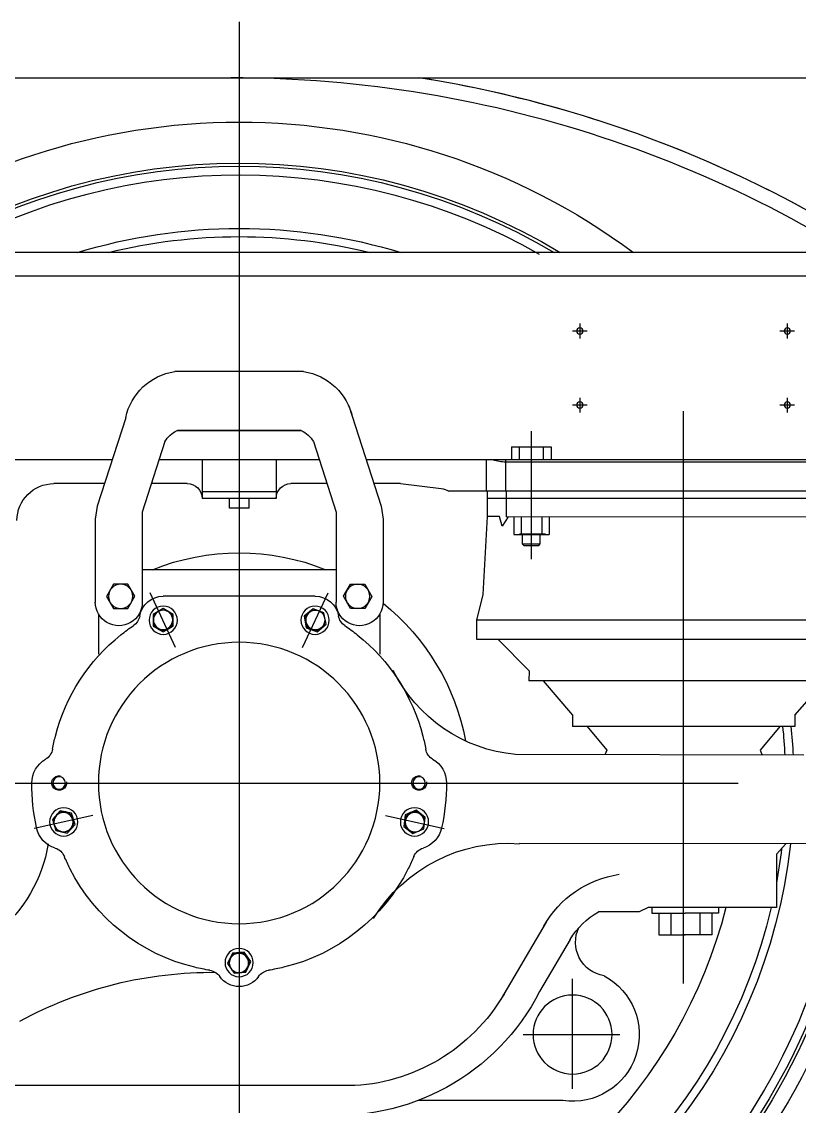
# Model space of a CAD drawing. Extents: x 39751 to 116307, y -36149 to -14965.
# Drawn here: x 65149 to 65673, y -21094 to -20362 of the extents above; entities that cross this region are included whole.
import ezdxf

# ---------------------------------------------------------------- set-up
doc = ezdxf.new("R2010")
doc.units = 0
doc.header["$LTSCALE"] = 1500
doc.linetypes.add('CENTER2', pattern=[0.72, 0.6, -0.05, 0.02, -0.05])
doc.linetypes.add('DASHED', pattern=[0.35, 0.3, -0.05])
for name, color, linetype in [('01', 7, 'Continuous'), ('confine0', 7, 'Continuous'), ('confine7', 4, 'CENTER2')]:
    doc.layers.add(name, color=color, linetype=linetype)
doc.layers.add('AM_0', color=7, linetype='Continuous', lineweight=30)

# ---------------------------------------------------------------- blocks, each defined once
blk = doc.blocks.new('A$C10C21AE5')
at = {"color": 7}
for radius, start, end in [(800, 52.33186, 90.00001), (810, 52.33183, 80.98757)]:
    blk.add_arc((0, -414), radius, start, end, dxfattribs=at)
at = {"color": 7, "linetype": 'DASHED'}
for end in [80.98755, 80.98754, 80.98755]:
    blk.add_arc((0, -414), 810, 52.33186, end, dxfattribs=at)
at = {"layer": 'AM_0'}
blk.add_line((0, 386), (1327.66, 386), dxfattribs=at)
blk = doc.blocks.new('A$C2D1C109C')
for p, q in [((246.67, 895.68), (246.67, 885.67)), ((241.66, 890.67), (251.67, 890.67)), ((246.67, 845.68), (246.67, 835.67)), ((241.66, 840.67), (251.67, 840.67))]:
    blk.add_line(p, q)
for centre, radius in [((246.67, 890.67), 2.1), ((246.67, 840.67), 2.1), ((565.2, 695.59), 6.5), ((668.02, 695.64), 6.5), ((616.67, 585.53), 95), ((498.09, 559.1), 6.5), ((735.26, 559.12), 6.5), ((616.8, 464.03), 6.5), ((616.8, 464.03), 6.5)]:
    blk.add_circle(centre, radius)
at = {"color": 7}
for centre in [(495.17, 585.53), (738.17, 585.53)]:
    blk.add_circle(centre, 4.19, dxfattribs=at)
for centre, radius, start, end in [((565.32, 695.64), 16, 90, 170.20002), ((668.02, 695.64), 16, 9.79999, 90), ((539.7, 700.07), 10, 303.89993, 350.20002), ((693.64, 700.07), 10, 189.79999, 236.10007), ((495.17, 585.53), 18.5, 119.55964, 180.00325), ((616.67, 585.53), 140, 180.00239, 192.50125), ((498.06, 559.23), 18.51, 192.50125, 252.53746), ((735.72, 558.84), 18, 286.6508, 349.41313), ((595.32, 449.19), 10, 34.80761, 81.10096), ((616.67, 464.03), 16, 214.80761, 325.19254), ((638.02, 449.19), 10, 98.89919, 145.19254)]:
    blk.add_arc(centre, radius, start, end)
for centre, radius, start, end in [((616.67, 585.53), 128, 123.89993, 128.55479), ((616.67, 585.53), 128, 51.44522, 56.10007), ((616.67, 585.53), 128, 128.55479, 165.66709), ((616.67, 585.53), 128, 14.33291, 51.44522), ((616.67, 585.53), 128, 165.66709, 169.70381), ((616.67, 585.53), 128, 10.29618, 14.33291), ((480.89, 610.19), 10, 300.0645, 349.70382), ((752.45, 610.19), 10, 190.29619, 239.93549), ((738.17, 585.53), 18.5, 0, 59.9355), ((617.54, 585.48), 139.13, 347.56983, 0.01945), ((489.45, 532.06), 10.01, 22.80279, 72.63719), ((616.67, 585.53), 128, 202.79619, 206.83291), ((616.67, 585.53), 128, 333.16708, 337.20382), ((743.89, 532.06), 10, 107.58013, 157.19823), ((616.67, 585.53), 128, 206.83291, 256.44521), ((616.67, 585.53), 128, 283.55478, 333.16708), ((616.67, 585.53), 128, 256.44521, 261.10096), ((616.67, 585.53), 128, 278.89919, 283.55478)]:
    blk.add_arc(centre, radius, start, end, dxfattribs=at)
at = {"layer": '01'}
for p, q in [((150.67, 943.67), (953.17, 943.67)), ((166.67, 927.67), (953.17, 927.67)), ((386.67, 895.68), (386.67, 885.67)), ((381.66, 890.67), (391.67, 890.67)), ((573.17, 863.31), (660.16, 863.31)), ((386.67, 845.68), (386.67, 835.67)), ((381.66, 840.67), (391.67, 840.67)), ((542.7, 840.13), (520.79, 772.52)), ((693.22, 832.14), (712.54, 772.52)), ((693.22, 832.14), (712.54, 772.52)), ((574.76, 823.63), (658.25, 823.63)), ((658.57, 823.63), (575.08, 823.63)), ((316.67, 769.33), (316.67, 813.25)), ((566.51, 816.01), (551.27, 768.39)), ((666.82, 816.01), (682.06, 768.39)), ((432.75, 812.43), (406, 812.43)), ((406, 812.43), (406, 803.63)), ((411.33, 812.43), (411.33, 803.47)), ((427.42, 803.47), (427.42, 812.43)), ((432.75, 812.43), (432.75, 803.63)), ((150.67, 803.67), (530.89, 803.67)), ((166.51, 803.63), (476.15, 803.63)), ((202.67, 802.17), (436.67, 802.17)), ((436.54, 782.67), (436.54, 803.67)), ((449.67, 782.67), (449.67, 803.67)), ((562.56, 803.67), (670.77, 803.67)), ((591.59, 803.63), (641.74, 803.63)), ((591.67, 803.67), (591.67, 777.67)), ((641.67, 803.67), (641.67, 777.67)), ((702.44, 803.67), (846.67, 803.67)), ((507.67, 787.67), (480.37, 784.32)), ((507.67, 787.67), (525.7, 787.67)), ((557.44, 787.67), (581.67, 787.67)), ((651.67, 787.67), (675.89, 787.67)), ((707.63, 787.67), (741.67, 787.67)), ((150.67, 782.67), (470.99, 782.67)), ((150.67, 782.67), (475.15, 782.67)), ((184.67, 777.6), (449.2, 777.6)), ((436.51, 782.67), (436.51, 765.21)), ((449.2, 782.67), (449.2, 765.37)), ((591.59, 782.2), (641.74, 782.2)), ((591.67, 777.67), (641.67, 777.67)), ((609.8, 771), (609.8, 777.67)), ((623.22, 771), (623.22, 777.67)), ((520.79, 772.52), (519.52, 763.63)), ((609.8, 771), (623.22, 771)), ((712.54, 772.52), (713.81, 763.63)), ((197.94, 765.06), (436.51, 765.22)), ((407.46, 765.06), (407.46, 753.31)), ((412.4, 765.06), (412.4, 753.31)), ((426.35, 765.06), (426.35, 753.31)), ((431.29, 765.06), (431.29, 753.31)), ((435.08, 765.21), (439.01, 759)), ((439.01, 759), (440.79, 765.37)), ((439.01, 759), (440.79, 765.37)), ((440.79, 765.37), (449.2, 765.37)), ((449.2, 765.37), (452.22, 712.83)), ((519.52, 763.63), (519.52, 707.44)), ((551.27, 768.39), (551.27, 707.65)), ((682.06, 768.39), (682.06, 707.65)), ((713.81, 763.63), (713.81, 707.44)), ((431.29, 753.31), (407.46, 753.31)), ((409.83, 753.47), (427.46, 753.47)), ((413.34, 746.99), (413.34, 753.31)), ((425.56, 746.99), (413.34, 746.99)), ((414.34, 745.99), (413.34, 746.99)), ((425.56, 746.99), (424.56, 745.99)), ((425.56, 753.31), (425.56, 746.99)), ((424.56, 745.99), (414.34, 745.99)), ((551.27, 729.53), (682.06, 729.53)), ((452.22, 712.83), (456.35, 695.37)), ((565.32, 711.64), (668.02, 711.64)), ((521.67, 699.58), (521.67, 672.46)), ((521.67, 699.58), (521.67, 672.46)), ((711.67, 699.58), (711.67, 672.46)), ((176.82, 695.37), (456.35, 695.37)), ((456.35, 695.37), (456.35, 682.67)), ((456.35, 682.67), (176.82, 682.67)), ((420.97, 661.27), (442.06, 682.67)), ((420.97, 661.27), (420.99, 654.43)), ((212.26, 654.43), (420.99, 654.43)), ((221.49, 654.43), (241.74, 631.25)), ((391.43, 631.25), (411.3, 654.43)), ((241.61, 631.45), (241.6, 623.63)), ((391.57, 631.45), (391.58, 623.63)), ((241.6, 623.63), (391.58, 623.63)), ((251.59, 623.63), (264.92, 607.75)), ((381.74, 623.63), (368.41, 607.75)), ((235.4, 604.26), (430.03, 604.74)), ((264.92, 607.75), (263.53, 604.33)), ((368.41, 607.75), (369.69, 604.59)), ((224.28, 544.5), (427.3, 544.58)), ((247.53, 544.5), (253.98, 537.41)), ((253.98, 537.41), (253.98, 501.56)), ((253.98, 501.56), (340.47, 501.56)), ((293.02, 501.56), (338.1, 501.56)), ((293.02, 501.56), (293.02, 497.6)), ((338.1, 501.56), (338.1, 497.6)), ((340.47, 501.56), (346.51, 498.55)), ((346.51, 498.55), (374.03, 498.55)), ((293.02, 497.6), (315.56, 497.6)), ((297.49, 497.6), (297.49, 482.99)), ((305.7, 497.6), (305.7, 482.99)), ((338.1, 497.6), (315.56, 497.6)), ((325.26, 497.6), (325.26, 482.99)), ((333.34, 497.6), (333.34, 482.99)), ((409.36, 491.56), (440.16, 439.18)), ((297.42, 482.99), (317.45, 482.99)), ((333.34, 482.99), (315.56, 482.99)), ((393.17, 479.82), (413.88, 444.73)), ((538.65, 381.25), (866.58, 381.25)), ((398.05, 371.13), (495.65, 371.13))]:
    blk.add_line(p, q, dxfattribs=at)
for points in [[(541.43, 719.82), (531.9, 719.81), (527.14, 711.56), (531.9, 703.31), (541.43, 703.31), (546.19, 711.57)], [(691.9, 719.82), (701.43, 719.81), (706.19, 711.56), (701.43, 703.31), (691.9, 703.31), (687.14, 711.57)], [(559.39, 700.5), (566.79, 703.19), (572.82, 698.13), (571.45, 690.37), (564.05, 687.68), (558.02, 692.74)], [(667.92, 703.31), (674.74, 699.37), (674.74, 691.5), (667.92, 687.56), (661.1, 691.5), (661.1, 699.37)], [(492.03, 554.49), (491, 562.29), (497.25, 567.09), (504.52, 564.07), (505.55, 556.27), (499.3, 551.47)], [(742.75, 560.98), (740.39, 553.47), (732.7, 551.77), (727.38, 557.58), (729.75, 565.09), (737.43, 566.79)], [(620, 457.12), (612.15, 457.81), (608.83, 464.94), (613.34, 471.39), (621.19, 470.71), (624.51, 463.57)]]:
    blk.add_lwpolyline(points, close=True, dxfattribs=at)
for centre, radius in [((386.67, 890.67), 2.1), ((386.67, 840.67), 2.1), ((536.67, 711.56), 8.25), ((696.66, 711.56), 8.25), ((565.42, 695.43), 9.54), ((667.92, 695.43), 9.54), ((565.42, 695.43), 6.82), ((667.92, 695.43), 6.82), ((498.28, 559.28), 9.54), ((498.28, 559.28), 6.82), ((735.07, 559.28), 9.54), ((735.07, 559.28), 6.82), ((616.67, 464.26), 9.54), ((616.67, 464.26), 6.82), ((391.59, 415.69), 26.67)]:
    blk.add_circle(centre, radius, dxfattribs=at)
for centre, radius, start, end in [((616.67, 585.53), 446.21, 53.38207, 126.61793), ((616.67, 585.53), 418.58, 58.56457, 121.17194), ((616.67, 585.53), 416.51, 59.30208, 120.69792), ((616.67, 585.53), 410.63, 60.71167, 119.57234), ((616.67, 585.53), 374.44, 73.03144, 106.96856), ((616.67, 585.53), 368.89, 76.13657, 103.86343), ((579.06, 823.94), 39.81, 98.50487, 168.10613), ((654.27, 823.94), 39.81, 11.89386, 81.49513), ((583.91, 805.44), 20.36, 116.69615, 148.72263), ((649.42, 805.44), 20.36, 31.27736, 63.30385), ((436.67, 827.17), 25, 270, 289.94844), ((482.2, 769.44), 15, 97, 118.03893), ((581.67, 777.67), 10, 0, 90), ((651.67, 777.67), 10, 90, 180), ((741.67, 762.67), 25, 0, 90), ((616.67, 585.53), 155.43, 67.88959, 112.11041), ((616.67, 585.53), 155.43, 128.67515, 169.48464), ((535.4, 707.55), 15.87, 179.60798, 0.39202), ((697.93, 707.55), 15.87, 179.60797, 0.39202), ((616.67, 585.53), 446.21, 167.42567, 342.61804), ((616.67, 585.53), 428.58, 168.7118, 334.45074), ((616.67, 585.53), 418.58, 168.7118, 327.00613), ((616.67, 585.53), 416.51, 168.90169, 326.82103), ((420.38, 707.37), 103.09, 275.37575, 333.57551), ((616.67, 585.53), 410.63, 170.01064, 326.28356), ((616.67, 585.53), 374.44, 174.16074, 177.1328), ((616.67, 585.53), 368.89, 174.07248, 177.08958), ((616.67, 585.53), 374.44, 186.2914, 318.82738), ((434.84, 437.54), 107.3, 31.75925, 94.02955), ((844.14, 561.25), 100, 189.70539, 270), ((616.67, 585.53), 368.89, 186.88617, 190.51958), ((350.04, 454.88), 69.75, 29.16695, 81.6617), ((350.04, 454.88), 69.75, 29.16695, 81.6617), ((616.67, 585.53), 368.89, 193.15727, 319.82239), ((616.67, 585.53), 339.21, 194.33218, 317.7807), ((350.04, 454.88), 49.82, 30.03813, 61.22502), ((366.71, 477.96), 22.88, 279.07947, 26.01593), ((391.59, 415.69), 45.02, 118.19131, 278.25901), ((635.16, 186.32), 271.39, 61.50073, 90.63962), ((550.62, 514.67), 153.59, 207.0908, 275.38231), ((545.91, 506.28), 125.24, 208.50807, 266.67569)]:
    blk.add_arc(centre, radius, start, end, dxfattribs=at)
at = {"layer": 'confine0', "ltscale": 0.5}
for centre in [(495.17, 585.53), (738.17, 585.53)]:
    blk.add_arc(centre, 5, 169.99999, 100.00001, dxfattribs=at)
at = {"layer": 'confine7'}
for p, q in [((616.67, 1099.53), (616.67, 0)), ((316.59, 450.18), (316.59, 836.63)), ((419.37, 736.76), (419.37, 823.07)), ((616.67, 731.13), (616.67, 439.93)), ((1179.7, 585.53), (110.42, 585.53)), ((762.27, 585.53), (471.07, 585.53)), ((391.59, 379.1), (391.59, 453.38)), ((425.01, 415.69), (359.58, 415.69))]:
    blk.add_line(p, q, dxfattribs=at)
at = {"layer": 'confine7', "ltscale": 0.5}
for p, q in [((573.82, 677.1), (556.66, 713.92)), ((659.52, 677.1), (676.68, 713.92)), ((517.95, 563.5), (478.34, 554.73)), ((715.4, 563.52), (755.01, 554.75))]:
    blk.add_line(p, q, dxfattribs=at)

msp = doc.modelspace()

# ---------------------------------------------------------------- linework, layer by layer
msp.add_line((45257.66, -20400.01), (67215.67, -20400.01))

# ---------------------------------------------------------------- block references
at = {"xscale": -1}
msp.add_blockref('A$C2D1C109C', (65911.98, -21461.69), dxfattribs=at)
at = {"layer": 'AM_0'}
msp.add_blockref('A$C10C21AE5', (65289.8, -20786.01), dxfattribs=at)

doc.saveas('drawing.dxf')
